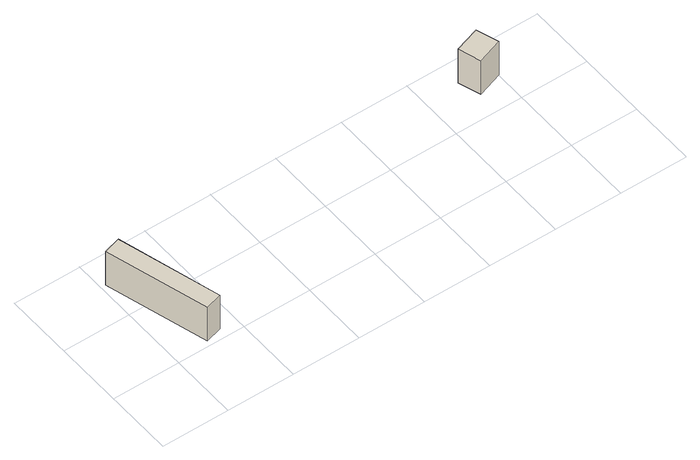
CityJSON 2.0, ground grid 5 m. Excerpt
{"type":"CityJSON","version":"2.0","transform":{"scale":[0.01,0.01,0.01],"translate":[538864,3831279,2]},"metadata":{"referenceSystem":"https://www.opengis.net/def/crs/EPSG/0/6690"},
"CityObjects":{
"building1":{"type":"Building","attributes":{"class":"3001","BuildingDetailAttribute.specifiedBuildingCoverageRate":0.6,"BuildingDetailAttribute.surveyYear":2017,"BuildingTsunamiRiskAttribute.description":"1","BuildingTsunamiRiskAttribute.rank":"1","BuildingTsunamiRiskAttribute.depth":0.47,"BuildingHighTideRiskAttribute.description":"1","BuildingHighTideRiskAttribute.rank":"3","BuildingHighTideRiskAttribute.depth":3.08,"BuildingIDAttribute.prefecture":"27","BuildingIDAttribute.city":"27125"},"geometry":[{"type":"Solid","lod":"1","boundaries":[[[[0,1,2,3]],[[2,4,5,3]],[[1,6,4,2]],[[0,7,6,1]],[[3,5,7,0]],[[4,6,7,5]]]]}]},
"building2":{"type":"Building","attributes":{"class":"3001","BuildingDetailAttribute.specifiedBuildingCoverageRate":0.6,"BuildingDetailAttribute.surveyYear":2017,"BuildingTsunamiRiskAttribute.description":"1","BuildingTsunamiRiskAttribute.rank":"2","BuildingTsunamiRiskAttribute.depth":0.63,"BuildingHighTideRiskAttribute.description":"1","BuildingHighTideRiskAttribute.rank":"3","BuildingHighTideRiskAttribute.depth":3.24,"BuildingIDAttribute.prefecture":"27","BuildingIDAttribute.city":"27125"},"geometry":[{"type":"Solid","lod":"1","boundaries":[[[[8,9,10,11]],[[10,12,13,11]],[[9,14,12,10]],[[8,15,14,9]],[[11,13,15,8]],[[12,14,15,13]]]]}]}
},
"vertices":[
[27,775,104],[151,810,104],[364,62,104],[240,27,104],[364,62,404],[240,27,404],[151,810,404],[27,775,404],
[2765,834,90],[2950,896,90],[3004,734,90],[2820,672,90],[3004,734,390],[2820,672,390],[2950,896,390],[2765,834,390]
]}
